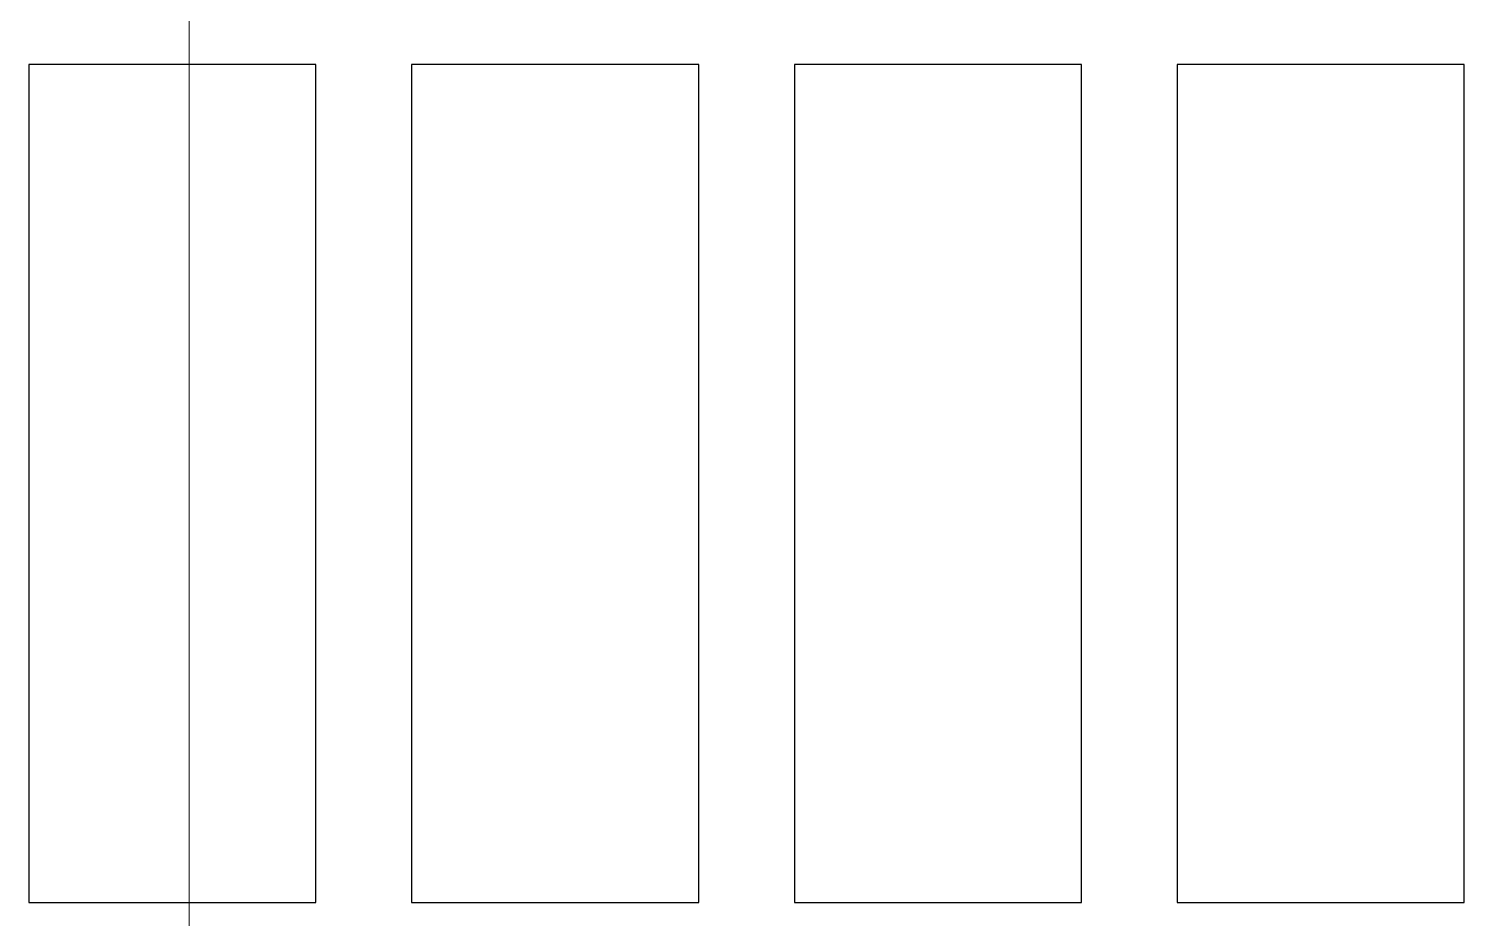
# Model space of a CAD drawing. Header units: millimetres. Extents: x -794334 to -714814, y -17806 to 22403.
# Drawn here: x -759431 to -757931, y -3688 to -2759 of the extents above; entities that cross this region are included whole.
import ezdxf
from ezdxf.xclip import XClip

# ---------------------------------------------------------------- set-up
doc = ezdxf.new("R2010")
doc.units = ezdxf.units.MM
doc.header["$XCLIPFRAME"] = 0
doc.layers.add('000 - WIPEOUT', color=250, linetype='Continuous')
doc.layers.add('A11_ALU.SOLID SHEET', color=2, linetype='Continuous')
doc.layers.add('G-ANNO-TEXT', color=3, linetype='Continuous', lineweight=9)

# ---------------------------------------------------------------- blocks, each defined once
blk = doc.blocks.new('*U1240')
at = {"color": 3}
for points in [[(-437.5, -4650), (437.5, -4650), (437.5, -4950), (-437.5, -4950)], [(-437.5, -5050), (437.5, -5050), (437.5, -5350), (-437.5, -5350)], [(-437.5, -5450), (437.5, -5450), (437.5, -5750), (-437.5, -5750)], [(-437.5, -5850), (437.5, -5850), (437.5, -6150), (-437.5, -6150)]]:
    blk.add_wipeout(points, dxfattribs=at).dxf.layer = '000 - WIPEOUT'
at = {"layer": 'A11_ALU.SOLID SHEET', "color": 0, "linetype": 'ByBlock'}
for points in [[(-437.5, -4950), (437.5, -4950), (437.5, -4650), (-437.5, -4650)], [(-437.5, -5350), (437.5, -5350), (437.5, -5050), (-437.5, -5050)], [(-437.5, -5750), (437.5, -5750), (437.5, -5450), (-437.5, -5450)], [(-437.5, -6150), (437.5, -6150), (437.5, -5850), (-437.5, -5850)]]:
    blk.add_lwpolyline(points, close=True, dxfattribs=at)
blk = doc.blocks.new('*U1630')
at = {"layer": 'A11_ALU.SOLID SHEET', "color": 0, "linetype": 'ByBlock', "rotation": 90}
blk.add_blockref('*U1240', (-19400, -6813), dxfattribs=at)

msp = doc.modelspace()

# ---------------------------------------------------------------- block references
at = {"layer": 'A11_ALU.SOLID SHEET'}
ref = msp.add_blockref('*U1630', (-744681.2, 3579), dxfattribs=at)
XClip(ref).set_block_clipping_path([(-45802.4668593339, -9620.0029952967), (23702.8690583039, 10334.9999958097)])

# ---------------------------------------------------------------- next in the draw order: linework, layer by layer
at = {"layer": 'G-ANNO-TEXT', "color": 10}
msp.add_line((-759263.7, -1976.5), (-759263.7, -11329.3), dxfattribs=at)

doc.saveas('drawing.dxf')
